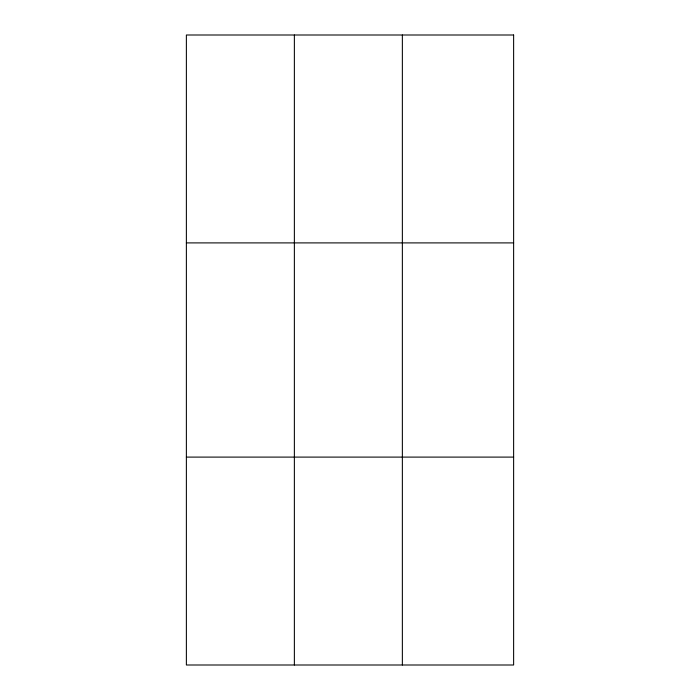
<?xml version="1.0" encoding="UTF-8"?>
<svg xmlns="http://www.w3.org/2000/svg" width="700" height="700" viewBox="0 0 700 700"><rect width="100%" height="100%" fill="white"/><g stroke="black" fill="none" stroke-linecap="round" stroke-linejoin="round"><path stroke-width="1.05" d="M294.368 665L294.368 35M402.36 665L402.36 35M186.375 242.9L513.625 242.9M186.375 457.1L513.625 457.1M513.625 35L513.625 665L186.375 665L186.375 35L513.625 35"/></g></svg>
